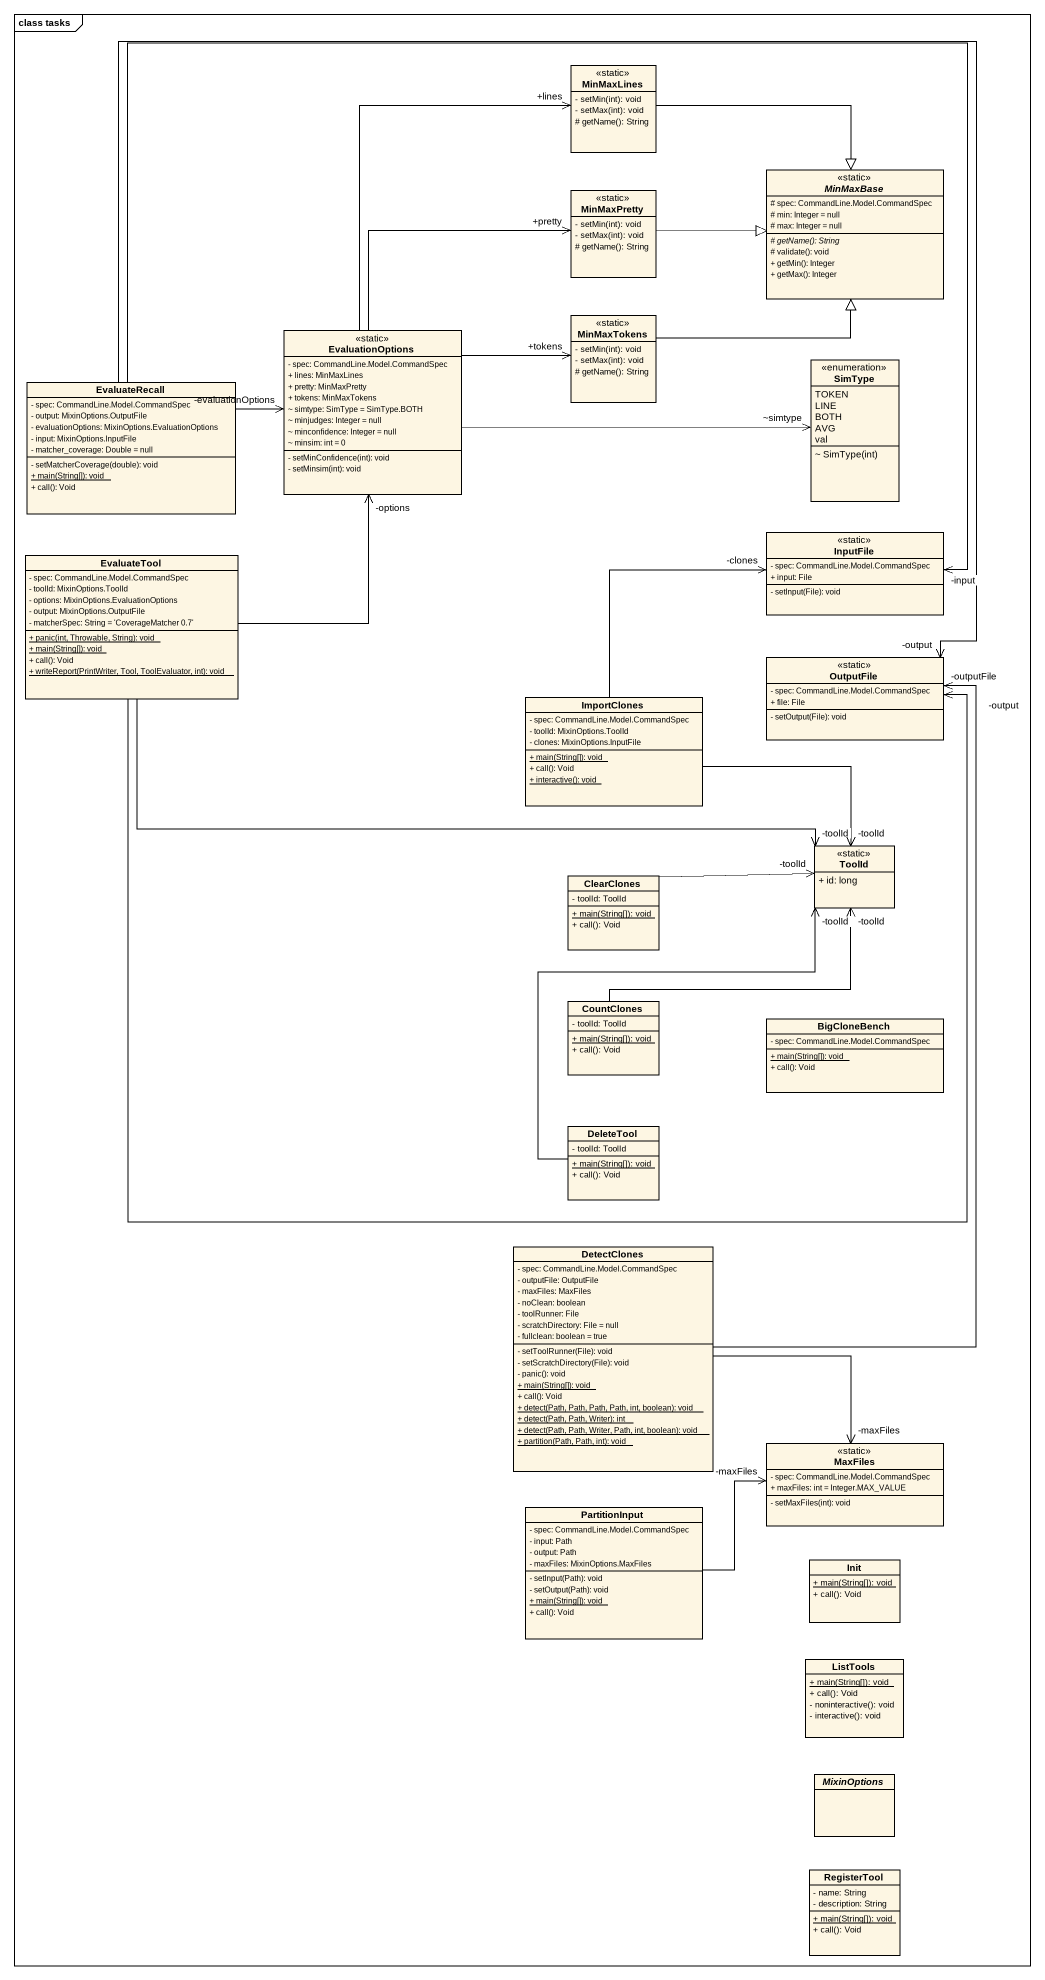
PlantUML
@startuml
mainframe class tasks
hide circle
hide empty members
skinparam classAttributeIconSize 0
class MinMaxLines <<static>> {
  - setMin(int): void
  - setMax(int): void
  # getName(): String
}
abstract class MinMaxBase <<static>> {
  # spec: CommandLine.Model.CommandSpec
  # min: Integer = null
  # max: Integer = null
  {abstract} # getName(): String
  # validate(): void
  + getMin(): Integer
  + getMax(): Integer
}
class MinMaxPretty <<static>> {
  - setMin(int): void
  - setMax(int): void
  # getName(): String
}
class EvaluationOptions <<static>> {
  - spec: CommandLine.Model.CommandSpec
  + lines: MinMaxLines
  + pretty: MinMaxPretty
  + tokens: MinMaxTokens
  ~ simtype: SimType = SimType.BOTH
  ~ minjudges: Integer = null
  ~ minconfidence: Integer = null
  ~ minsim: int = 0
  - setMinConfidence(int): void
  - setMinsim(int): void
}
class MinMaxTokens <<static>> {
  - setMin(int): void
  - setMax(int): void
  # getName(): String
}
enum SimType {
  TOKEN
  LINE
  BOTH
  AVG
  val
  ~ SimType(int)
}
class EvaluateRecall {
  - spec: CommandLine.Model.CommandSpec
  - output: MixinOptions.OutputFile
  - evaluationOptions: MixinOptions.EvaluationOptions
  - input: MixinOptions.InputFile
  - matcher_coverage: Double = null
  - setMatcherCoverage(double): void
  {static} + main(String[]): void
  + call(): Void
}
class InputFile <<static>> {
  - spec: CommandLine.Model.CommandSpec
  + input: File
  - setInput(File): void
}
class EvaluateTool {
  - spec: CommandLine.Model.CommandSpec
  - toolId: MixinOptions.ToolId
  - options: MixinOptions.EvaluationOptions
  - output: MixinOptions.OutputFile
  - matcherSpec: String = 'CoverageMatcher 0.7'
  {static} + panic(int, Throwable, String): void
  {static} + main(String[]): void
  + call(): Void
  {static} + writeReport(PrintWriter, Tool, ToolEvaluator, int): void
}
class OutputFile <<static>> {
  - spec: CommandLine.Model.CommandSpec
  + file: File
  - setOutput(File): void
}
class ImportClones {
  - spec: CommandLine.Model.CommandSpec
  - toolId: MixinOptions.ToolId
  - clones: MixinOptions.InputFile
  {static} + main(String[]): void
  + call(): Void
  {static} + interactive(): void
}
class ToolId <<static>> {
  + id: long
}
class ClearClones {
  - toolId: ToolId
  {static} + main(String[]): void
  + call(): Void
}
class CountClones {
  - toolId: ToolId
  {static} + main(String[]): void
  + call(): Void
}
class BigCloneBench {
  - spec: CommandLine.Model.CommandSpec
  {static} + main(String[]): void
  + call(): Void
}
class DeleteTool {
  - toolId: ToolId
  {static} + main(String[]): void
  + call(): Void
}
class DetectClones {
  - spec: CommandLine.Model.CommandSpec
  - outputFile: OutputFile
  - maxFiles: MaxFiles
  - noClean: boolean
  - toolRunner: File
  - scratchDirectory: File = null
  - fullclean: boolean = true
  - setToolRunner(File): void
  - setScratchDirectory(File): void
  - panic(): void
  {static} + main(String[]): void
  + call(): Void
  {static} + detect(Path, Path, Path, Path, int, boolean): void
  {static} + detect(Path, Path, Writer): int
  {static} + detect(Path, Path, Writer, Path, int, boolean): void
  {static} + partition(Path, Path, int): void
}
class MaxFiles <<static>> {
  - spec: CommandLine.Model.CommandSpec
  + maxFiles: int = Integer.MAX_VALUE
  - setMaxFiles(int): void
}
class PartitionInput {
  - spec: CommandLine.Model.CommandSpec
  - input: Path
  - output: Path
  - maxFiles: MixinOptions.MaxFiles
  - setInput(Path): void
  - setOutput(Path): void
  {static} + main(String[]): void
  + call(): Void
}
class Init {
  {static} + main(String[]): void
  + call(): Void
}
class ListTools {
  {static} + main(String[]): void
  + call(): Void
  - noninteractive(): void
  - interactive(): void
}
abstract class MixinOptions
class RegisterTool {
  - name: String
  - description: String
  {static} + main(String[]): void
  + call(): Void
}
MinMaxLines -right-|> MinMaxBase
MinMaxPretty -right-|> MinMaxBase
EvaluationOptions -up-> "+lines" MinMaxLines
EvaluationOptions -up-> "+pretty" MinMaxPretty
EvaluationOptions -right-> "+tokens" MinMaxTokens
EvaluationOptions -right-> "~simtype" SimType
MinMaxTokens -right-|> MinMaxBase
EvaluateRecall -right-> "-evaluationOptions" EvaluationOptions
EvaluateRecall -right-> "-input" InputFile
EvaluateRecall -right-> "-output" OutputFile
EvaluateTool -up-> "-options" EvaluationOptions
EvaluateTool -right-> "-output" OutputFile
EvaluateTool -right-> "-toolId" ToolId
ImportClones -up-> "-clones" InputFile
ImportClones -right-> "-toolId" ToolId
ClearClones -right-> "-toolId" ToolId
CountClones -up-> "-toolId" ToolId
DeleteTool -up-> "-toolId" ToolId
DetectClones -up-> "-outputFile" OutputFile
DetectClones -right-> "-maxFiles" MaxFiles
PartitionInput -right-> "-maxFiles" MaxFiles
@enduml
